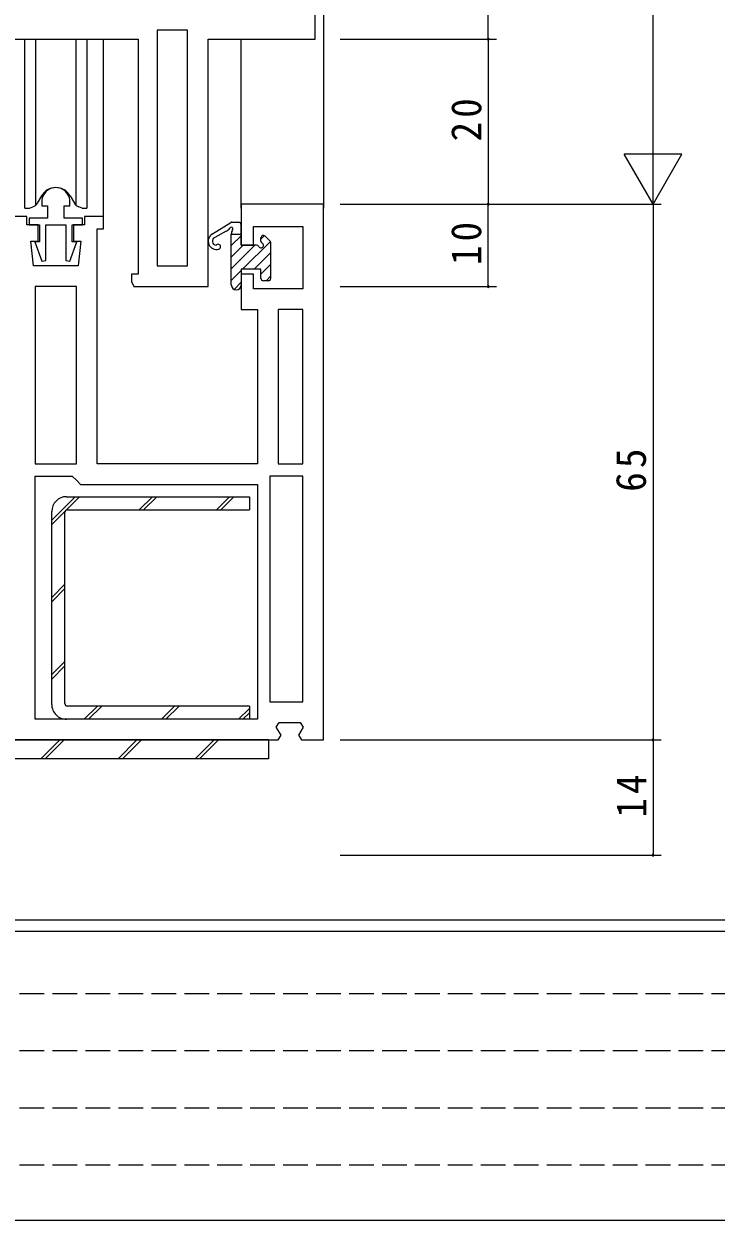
# Model space of a CAD drawing. Units: millimetres on the paper. Extents: x -420 to 373, y -297 to 267.
# Drawn here: x -288.6 to -204.5, y -297 to -151.9 of the extents above; entities that cross this region are included whole.
import ezdxf

# ---------------------------------------------------------------- set-up
doc = ezdxf.new("R2010")
doc.units = ezdxf.units.MM
doc.linetypes.add('DASHED3', pattern=[4, 3, -1])
for name, color, linetype, lineweight in [('0-1_YKK_ZWAK', 7, 'Continuous', 9), ('0-3_YKK_12', 2, 'Continuous', 9), ('0-4_YKK_D', 6, 'Continuous', 9), ('0-6_YKK_13', 4, 'Continuous', 9), ('0-7_YKK_11', 7, 'Continuous', 9)]:
    doc.layers.add(name, color=color, linetype=linetype, lineweight=lineweight)
doc.styles.add('ＭＳ ゴシック', font='')
doc.styles.get('ＭＳ ゴシック').set_extended_font_data('MS Gothic')

msp = doc.modelspace()

# ---------------------------------------------------------------- linework, layer by layer
at = {"layer": '0-1_YKK_ZWAK'}
for p, q in [((352.3, -260.6), (-417.7, -260.6)), ((314.5, -262), (-417.7, -262)), ((-417.7, -297), (314.5, -297))]:
    msp.add_line(p, q, dxfattribs=at)
at = {"layer": '0-1_YKK_ZWAK', "linetype": 'DASHED3'}
for p, q in [((-413.101, -269.512), (-164.909, -269.512)), ((-413.101, -276.441), (-164.909, -276.441)), ((-413.101, -283.37), (-164.909, -283.37)), ((-413.101, -290.298), (-164.909, -290.298))]:
    msp.add_line(p, q, dxfattribs=at)
at = {"layer": '0-3_YKK_12'}
for p, q in [((-252.2, 0.556), (-252.204, -174.243)), ((-278.904, -175.743), (-278.904, -153.743)), ((-262.196, -174.243), (-262.196, -153.743))]:
    msp.add_line(p, q, dxfattribs=at)
at = {"layer": '0-4_YKK_D'}
for p, q in [((-212.204, -166.743), (-212.204, 169.257)), ((-232.204, -153.743), (-232.204, -93.743)), ((-250.204, -153.743), (-231.196, -153.743)), ((-250.204, -153.743), (-231.204, -153.743)), ((-232.196, -173.743), (-232.196, -153.743)), ((-212.204, -173.743), (-212.204, -161.619)), ((-212.204, -173.743), (-215.704, -167.681)), ((-208.704, -167.681), (-215.704, -167.681)), ((-212.204, -173.743), (-208.704, -167.681)), ((-250.204, -173.743), (-231.196, -173.743)), ((-250.204, -173.743), (-211.204, -173.743)), ((-250.204, -173.743), (-231.204, -173.743)), ((-250.204, -173.743), (-211.204, -173.743)), ((-232.204, -183.743), (-232.204, -173.743)), ((-212.204, -173.743), (-212.204, -238.743)), ((-250.204, -183.743), (-231.204, -183.743)), ((-250.204, -238.743), (-211.204, -238.743)), ((-250.204, -238.743), (-211.204, -238.743)), ((-212.204, -238.743), (-212.204, -252.743)), ((-250.204, -252.743), (-211.204, -252.743))]:
    msp.add_line(p, q, dxfattribs=at)
for centre, start, end in [((-232.204, -153.743), 90, 270), ((-232.196, -153.743), 90, 270), ((-232.204, -153.743), 270, 90), ((-232.196, -153.743), 270, 90), ((-232.204, -173.743), 90, 270), ((-232.196, -173.743), 90, 270), ((-232.204, -173.743), 270, 90), ((-232.196, -173.743), 270, 90), ((-232.204, -183.743), 90, 270), ((-232.204, -183.743), 270, 90), ((-212.204, -238.743), 90, 270), ((-212.204, -238.743), 90, 270), ((-212.204, -238.743), 270, 90), ((-212.204, -238.743), 270, 90), ((-212.204, -252.743), 90, 270), ((-212.204, -252.743), 270, 90)]:
    msp.add_arc(centre, 0.106, start, end, dxfattribs=at)
at = {"layer": '0-6_YKK_13'}
for p, q in [((-288.454, -174.241), (-288.454, -153.743)), ((-287.141, -173.877), (-287.141, -153.743)), ((-282.266, -153.743), (-282.266, -173.877)), ((-280.954, -153.743), (-280.954, -174.241)), ((-287.904, -174.241), (-287.483, -174.087)), ((-286.436, -172.741), (-286.96, -173.648)), ((-282.972, -172.741), (-282.448, -173.648)), ((-281.504, -174.241), (-281.924, -174.087)), ((-288.454, -174.241), (-287.904, -174.241)), ((-281.504, -174.241), (-280.954, -174.241)), ((-265.687, -177.371), (-263.471, -175.984)), ((-263.326, -175.947), (-262.504, -175.947)), ((-262.204, -178.743), (-262.204, -176.247)), ((-264.023, -177.041), (-265.407, -177.79)), ((-263.404, -177.413), (-262.204, -177.413)), ((-263.404, -183.543), (-263.404, -177.413)), ((-262.204, -177.575), (-263.404, -178.775)), ((-258.657, -178.272), (-262.029, -181.643)), ((-259.804, -178.224), (-259.804, -177.843)), ((-259.373, -177.573), (-259.801, -178.001)), ((-259.291, -177.631), (-258.691, -178.231)), ((-258.604, -182.743), (-258.604, -178.443)), ((-260.543, -178.743), (-263.404, -181.604)), ((-261.957, -178.743), (-263.404, -180.19)), ((-260.323, -178.743), (-262.204, -178.743)), ((-258.604, -179.632), (-260.615, -181.643)), ((-258.604, -181.046), (-259.804, -182.246)), ((-262.204, -181.818), (-263.404, -183.018)), ((-259.804, -181.643), (-262.206, -181.643)), ((-262.204, -181.643), (-262.204, -183.543)), ((-259.804, -182.743), (-259.804, -181.643)), ((-258.604, -182.461), (-259.186, -183.043)), ((-262.204, -183.232), (-263.058, -184.087)), ((-258.904, -183.043), (-259.504, -183.043)), ((-285.204, -212.09), (-282.356, -209.242)), ((-283.489, -210.906), (-281.825, -209.242)), ((-274.586, -210.842), (-272.986, -209.242)), ((-274.056, -210.842), (-272.456, -209.242)), ((-265.217, -210.842), (-263.617, -209.242)), ((-264.687, -210.842), (-263.087, -209.242)), ((-285.204, -212.621), (-283.539, -210.957)), ((-285.204, -234.443), (-285.204, -211.042)), ((-283.604, -234.343), (-283.604, -211.142)), ((-283.304, -210.842), (-261.204, -210.842)), ((-285.204, -221.459), (-283.604, -219.859)), ((-285.204, -221.99), (-283.604, -220.39)), ((-285.204, -230.828), (-283.604, -229.228)), ((-285.204, -231.359), (-283.604, -229.759)), ((-261.201, -234.643), (-283.304, -234.643)), ((-281.25, -236.243), (-279.65, -234.643)), ((-280.719, -236.243), (-279.119, -234.643)), ((-271.88, -236.243), (-270.28, -234.643)), ((-271.35, -236.243), (-269.75, -234.643)), ((-262.511, -236.243), (-261.201, -234.933)), ((-261.201, -234.643), (-261.201, -236.243)), ((-261.201, -236.243), (-283.404, -236.243)), ((-261.981, -236.243), (-261.201, -235.464)), ((-258.904, -238.743), (-338.104, -238.743)), ((-286.519, -241.043), (-284.219, -238.743)), ((-285.989, -241.043), (-283.689, -238.743)), ((-277.15, -241.043), (-274.85, -238.743)), ((-276.619, -241.043), (-274.319, -238.743)), ((-267.781, -241.043), (-265.481, -238.743)), ((-267.25, -241.043), (-264.95, -238.743)), ((-258.904, -238.743), (-258.904, -241.043)), ((-258.904, -241.043), (-337.304, -241.043))]:
    msp.add_line(p, q, dxfattribs=at)
msp.add_lwpolyline([(-283.404, -209.242), (-261.204, -209.242), (-261.204, -210.842)], dxfattribs=at)
for centre, radius, start, end in [((-284.704, -173.741), 2, 30, 149.99998), ((-287.826, -173.148), 1, 290.01273, 329.99998), ((-287.826, -173.148), 1, 316.21162, 329.99998), ((-281.582, -173.148), 1, 210, 249.98726), ((-281.582, -173.148), 1, 210, 223.78836), ((-264.429, -176.127), 1, 293.99017, 328.73001), ((-263.404, -176.75), 0.2, 326.44269, 148.73001), ((-263.326, -176.247), 0.3, 90, 118.87427), ((-262.404, -177.413), 1, 146.44269, 180), ((-262.504, -176.247), 0.3, 0, 90), ((-265.204, -178.247), 1, 118.87427, 286.60155), ((-265.204, -178.247), 0.5, 113.99017, 264.81476), ((-259.804, -178.743), 0.3, 210, 59.99998), ((-259.504, -177.843), 0.3, 45, 180), ((-259.504, -178.224), 0.3, 180, 239.99998), ((-258.904, -178.443), 0.3, 0, 45), ((-265.004, -178.918), 0.3, 286.60155, 144.81476), ((-260.323, -179.043), 0.3, 30, 90), ((-259.504, -182.743), 0.3, 180, 270), ((-258.904, -182.743), 0.3, 270, 0), ((-262.804, -183.543), 0.6, 180, 0), ((-283.404, -211.042), 1.8, 89.99998, 179.99998), ((-283.304, -211.142), 0.3, 89.99998, 179.99998), ((-283.404, -234.443), 1.8, 179.99998, 269.99998), ((-283.304, -234.343), 0.3, 179.99998, 269.99998)]:
    msp.add_arc(centre, radius, start, end, dxfattribs=at)
at = {"layer": '0-7_YKK_11'}
for p, q in [((-268.704, -181.243), (-268.704, -152.643)), ((-282.204, -205.243), (-282.204, -183.743)), ((-254.704, -205.243), (-254.704, -186.543)), ((-287.204, -236.243), (-287.204, -206.743)), ((-254.704, -234.143), (-254.704, -206.743)), ((-339.904, -238.743), (-257.726, -238.743))]:
    msp.add_line(p, q, dxfattribs=at)
for points in [[(-303.204, -183.743), (-293.704, -183.743), (-293.704, -178.743), (-295.204, -178.743), (-295.204, -181.043), (-300.504, -181.043), (-300.504, -173.443), (-295.204, -173.443), (-295.204, -175.243), (-293.704, -175.243), (-293.704, -171.643), (-294.204, -171.143), (-294.704, -170.643), (-294.704, -153.743), (-274.704, -153.743), (-274.704, -182.243), (-275.504, -182.243), (-275.504, -183.14), (-275.222, -183.743), (-266.204, -183.743), (-266.204, -153.743), (-253.204, -153.743), (-253.204, -113.743)], [(-339.904, -238.743), (-257.726, -238.743), (-257.363, -238.18), (-257.945, -237.207), (-257.582, -236.643), (-255.026, -236.643), (-254.663, -237.207), (-255.245, -238.18), (-254.882, -238.743), (-252.204, -238.743), (-252.204, -173.743), (-262.204, -173.743), (-262.204, -178.743), (-260.704, -178.743), (-260.704, -176.443), (-254.704, -176.443), (-254.704, -184.043), (-260.704, -184.043), (-260.704, -182.243), (-262.204, -182.243), (-262.204, -186.543), (-260.204, -186.543), (-260.204, -205.243), (-279.704, -205.243), (-279.704, -176.743), (-278.904, -176.743), (-278.904, -175.243), (-281.204, -175.243), (-281.204, -176.243), (-282.554, -176.243), (-282.554, -178.243), (-281.681, -178.243), (-282.004, -181.243), (-287.404, -181.243), (-287.726, -178.243), (-286.854, -178.243), (-286.854, -176.243), (-288.204, -176.243), (-288.204, -175.243), (-289.704, -175.243)], [(-286.404, -173.443), (-286.404, -173.943), (-285.704, -173.943), (-285.704, -175.443), (-287.954, -175.443), (-287.954, -176.243), (-286.704, -176.243), (-286.704, -178.343), (-287.238, -178.343), (-286.401, -180.682), (-285.904, -180.596)], [(-285.904, -180.596), (-285.904, -176.243), (-283.504, -176.243), (-283.504, -180.596), (-283.006, -180.682), (-282.17, -178.343), (-282.704, -178.343), (-282.704, -176.243), (-281.454, -176.243), (-281.454, -175.443), (-283.704, -175.443), (-283.704, -173.943), (-283.004, -173.943), (-283.004, -173.443)]]:
    msp.add_lwpolyline(points, dxfattribs=at)
for points in [[(-268.704, -181.243), (-268.704, -152.643), (-272.404, -152.643), (-272.404, -181.243)], [(-282.204, -205.243), (-282.204, -183.743), (-287.204, -183.743), (-287.204, -205.243)], [(-254.704, -205.243), (-254.704, -186.543), (-257.704, -186.543), (-257.704, -205.243)], [(-287.204, -236.243), (-287.204, -206.743), (-282.704, -206.743), (-282.204, -207.243), (-281.704, -207.743), (-260.204, -207.743), (-260.204, -236.243)], [(-254.704, -234.143), (-254.704, -206.743), (-258.704, -206.743), (-258.704, -234.143)]]:
    msp.add_lwpolyline(points, close=True, dxfattribs=at)
msp.add_arc((-284.704, -173.443), 1.7, 359.99998, 180, dxfattribs=at)

# ---------------------------------------------------------------- texts
at = {"layer": '0-4_YKK_D', "color": 3, "char_height": 3.666, "attachment_point": 7, "rotation": 90, "style": 'ＭＳ ゴシック'}
for s, insert in [('\\T1.21;\\W0.95;20', (-232.996, -166.143)), ('\\T1.21;\\W0.95;10', (-233.004, -181.143)), ('\\T1.21;\\W0.95;65', (-213.004, -208.643)), ('\\T1.21;\\W0.95;14', (-213.004, -248.181))]:
    msp.add_mtext(s, dxfattribs=dict(at, insert=insert))

doc.saveas('drawing.dxf')
